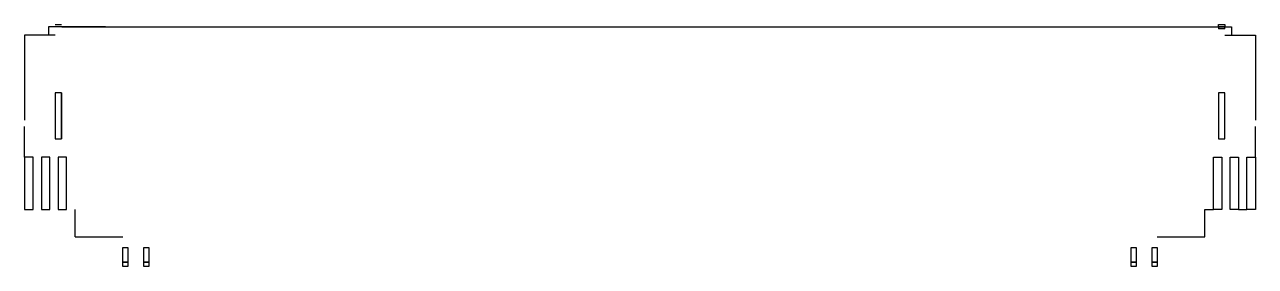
# Model space of a CAD drawing. Header units: millimetres. Extents: x -27 to 2.3, y -1.9 to 3.8.
import ezdxf

# ---------------------------------------------------------------- set-up
doc = ezdxf.new("R2010")
doc.units = ezdxf.units.MM
doc.layers.get('0').update_dxf_attribs({"linetype": 'CONTINUOUS'})

msp = doc.modelspace()

# ---------------------------------------------------------------- linework, layer by layer
for p, q in [((-26.235, 3.825), (-26.085, 3.825)), ((1.465, 3.825), (1.615, 3.825)), ((1.465, 3.775), (1.465, 3.825)), ((1.615, 3.825), (1.615, 3.775)), ((-26.235, 3.575), (-26.96, 3.575)), ((-26.96, 3.575), (-26.96, 1.555)), ((-25.035, 3.775), (-26.395, 3.775)), ((-26.395, 3.775), (-26.395, 3.575)), ((-26.073, 3.775), (-25.46, 3.775)), ((-25.46, 3.775), (0.84, 3.775)), ((0.415, 3.775), (1.775, 3.775)), ((1.615, 3.775), (1.465, 3.775)), ((1.465, 3.775), (1.465, 3.725)), ((1.465, 3.775), (1.615, 3.775)), ((1.615, 3.725), (1.465, 3.725)), ((1.615, 3.725), (1.615, 3.775)), ((1.615, 3.575), (2.34, 3.575)), ((1.775, 3.775), (1.775, 3.575)), ((2.34, 3.575), (2.34, 1.555)), ((-26.085, 2.205), (-26.085, 1.105)), ((-26.96, 0.675), (-26.96, 1.405)), ((2.34, 0.675), (2.34, 1.405)), ((1.34, -0.575), (1.34, 0.675)), ((1.34, 0.675), (1.54, 0.675)), ((1.54, 0.675), (1.54, -0.575)), ((1.74, -0.575), (1.74, 0.675)), ((1.74, 0.675), (1.94, 0.675)), ((1.94, 0.675), (1.94, -0.575)), ((2.14, -0.575), (2.14, 0.675)), ((2.14, 0.675), (2.34, 0.675)), ((2.34, 0.675), (2.34, -0.575)), ((-25.76, -1.225), (-25.76, -0.575)), ((1.14, -1.225), (1.14, -0.575)), ((1.14, -0.575), (1.34, -0.575)), ((1.54, -0.575), (1.34, -0.575)), ((1.94, -0.575), (1.74, -0.575)), ((1.94, -0.575), (2.14, -0.575)), ((2.34, -0.575), (2.14, -0.575)), ((-25.76, -1.225), (-24.62, -1.225)), ((0, -1.225), (1.14, -1.225)), ((-24.62, -1.475), (-24.5, -1.475)), ((-24.62, -1.825), (-24.62, -1.475)), ((-24.5, -1.475), (-24.5, -1.825)), ((-24.12, -1.475), (-24, -1.475)), ((-24.12, -1.825), (-24.12, -1.475)), ((-24, -1.475), (-24, -1.825)), ((-0.62, -1.475), (-0.5, -1.475)), ((-0.62, -1.825), (-0.62, -1.475)), ((-0.5, -1.475), (-0.5, -1.825)), ((-0.12, -1.475), (0, -1.475)), ((-0.12, -1.825), (-0.12, -1.475)), ((0, -1.475), (0, -1.825)), ((-24.62, -1.825), (-24.5, -1.825)), ((-24.62, -1.925), (-24.62, -1.825)), ((-24.5, -1.825), (-24.62, -1.825)), ((-24.5, -1.925), (-24.62, -1.925)), ((-24.5, -1.825), (-24.5, -1.925)), ((-24.12, -1.825), (-24, -1.825)), ((-24.12, -1.925), (-24.12, -1.825)), ((-24, -1.825), (-24.12, -1.825)), ((-24, -1.925), (-24.12, -1.925)), ((-24, -1.825), (-24, -1.925)), ((-0.62, -1.825), (-0.5, -1.825)), ((-0.62, -1.925), (-0.62, -1.825)), ((-0.5, -1.825), (-0.62, -1.825)), ((-0.5, -1.925), (-0.62, -1.925)), ((-0.5, -1.825), (-0.5, -1.925)), ((-0.12, -1.825), (0, -1.825)), ((-0.12, -1.925), (-0.12, -1.825)), ((0, -1.825), (-0.12, -1.825)), ((0, -1.925), (-0.12, -1.925)), ((0, -1.825), (0, -1.925))]:
    msp.add_line(p, q)
for points in [[(-26.085, 1.105), (-26.085, 2.205), (-26.235, 2.205), (-26.235, 1.105)], [(1.465, 1.105), (1.615, 1.105), (1.615, 2.205), (1.465, 2.205)], [(-26.76, 0.675), (-26.96, 0.675), (-26.96, -0.575), (-26.76, -0.575)], [(-26.56, 0.675), (-26.56, -0.575), (-26.36, -0.575), (-26.36, 0.675)], [(-26.16, 0.675), (-26.16, -0.575), (-25.96, -0.575), (-25.96, 0.675)]]:
    msp.add_lwpolyline(points, close=True)

doc.saveas('drawing.dxf')
